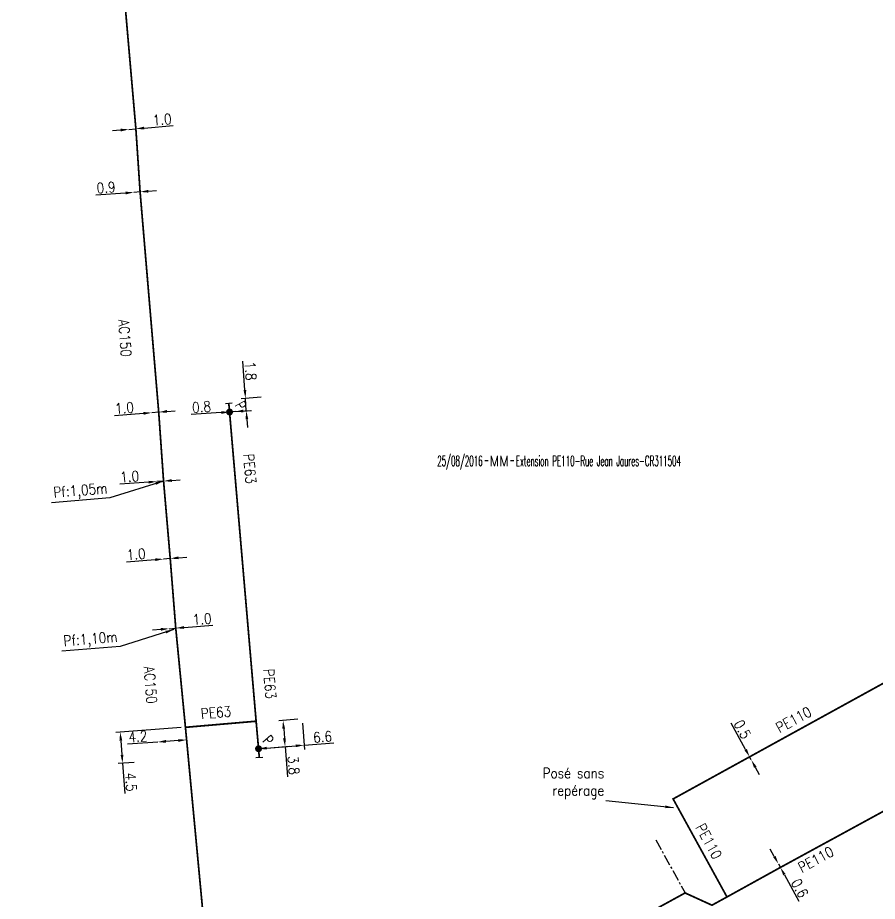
# Model space of a CAD drawing. Header units: millimetres. Extents: x 149996 to 151004, y 126998 to 128018.
# Drawn here: x 150380.6 to 150504.7, y 127674.7 to 127802.3 of the extents above; entities that cross this region are included whole.
import ezdxf
from ezdxf.enums import TextEntityAlignment as Align

# ---------------------------------------------------------------- set-up
doc = ezdxf.new("R2010")
doc.units = ezdxf.units.MM
doc.header["$PDMODE"] = 34
for name, pattern in [('CENTER', [50.8, 31.75, -6.35, 6.35, -6.35]), ('L_25_AP', [2000, 1000, 1000]), ('L_25_PE', [2000, 1000, 1000])]:
    doc.linetypes.add(name, pattern=pattern)
doc.layers.get('0').update_dxf_attribs({"linetype": 'CONTINUOUS'})
doc.layers.get('DEFPOINTS').update_dxf_attribs({"linetype": 'CONTINUOUS'})
for name, color, linetype in [('L_150', 1, 'CONTINUOUS'), ('L_300', 7, 'CONTINUOUS'), ('L_340', 7, 'CONTINUOUS'), ('L_910', 7, 'CONTINUOUS')]:
    doc.layers.add(name, color=color, linetype=linetype)
doc.styles.add('G_ROMANS', font='ROMANS.SHX', dxfattribs={"width": 0.75})
doc.styles.get("Standard").update_dxf_attribs({"font": 'romans.shx', "width": 0.85})
doc.dimstyles.get("Standard").update_dxf_attribs({"dimtxt": 1.5, "dimasz": 1.2, "dimexe": 0.625, "dimexo": 0.625, "dimgap": 0.25, "dimtad": 1, "dimdec": 1, "dimzin": 0, "dimdsep": 46, "dimtxsty": 'Standard', "dimcen": -0.5, "dimadec": 0, "dimazin": 0, "dimtfac": 1, "dimtdec": 1, "dimtmove": 0, "dimatfit": 3, "dimfxl": 0, "dimtolj": 1, "dimtzin": 0, "dimarcsym": 0})

# ---------------------------------------------------------------- blocks, each defined once
blk = doc.blocks.new('*D793')
at = {"layer": 'DEFPOINTS', "color": 0, "linetype": 'Continuous', "transparency": 16777216}
for p in [(150400.79, 127697.7), (150400.79, 127697.7), (150404.97, 127698.01)]:
    blk.add_point(p, dxfattribs=at)
at = {"layer": 'L_150', "color": 0, "linetype": 'Continuous', "lineweight": -2, "transparency": 16777216}
for p, q in [((150400.79, 127697.7), (150396.43, 127697.37)), ((150403.78, 127697.92), (150401.98, 127697.79))]:
    blk.add_line(p, q, dxfattribs=at)
at = {"layer": 'L_150', "color": 0, "linetype": 'Continuous', "transparency": 16777216}
for points in [[(150401.97, 127697.99), (150402, 127697.59), (150400.79, 127697.7)], [(150403.76, 127698.12), (150403.79, 127697.72), (150404.97, 127698.01)]]:
    blk.add_solid(points, dxfattribs=at)
at = {"layer": 'L_150', "color": 0, "linetype": 'Continuous', "transparency": 16777216, "insert": (150397.93, 127698.49), "char_height": 1.5, "attachment_point": 5, "rotation": 4.2364}
blk.add_mtext('\\A1;4.2', dxfattribs=at)
blk = doc.blocks.new('*D794')
at = {"layer": 'DEFPOINTS', "color": 0, "linetype": 'Continuous', "transparency": 16777216}
for p in [(150402.45, 127714.06), (150402.45, 127714.06), (150403.4, 127714.14)]:
    blk.add_point(p, dxfattribs=at)
at = {"layer": 'L_150', "color": 0, "linetype": 'Continuous', "lineweight": -2, "transparency": 16777216}
for p, q in [((150404.6, 127714.23), (150408.77, 127714.58)), ((150401.26, 127713.96), (150400.06, 127713.86)), ((150402.45, 127714.06), (150403.4, 127714.14))]:
    blk.add_line(p, q, dxfattribs=at)
at = {"layer": 'L_150', "color": 0, "linetype": 'Continuous', "transparency": 16777216}
for points in [[(150401.24, 127714.16), (150401.27, 127713.76), (150402.45, 127714.06)], [(150404.58, 127714.43), (150404.61, 127714.03), (150403.4, 127714.14)]]:
    blk.add_solid(points, dxfattribs=at)
at = {"layer": 'L_150', "color": 0, "linetype": 'Continuous', "transparency": 16777216, "insert": (150407.2, 127715.45), "char_height": 1.5, "attachment_point": 5, "rotation": 4.6794}
blk.add_mtext('\\A1;1.0', dxfattribs=at)
blk = doc.blocks.new('*D795')
at = {"layer": 'DEFPOINTS', "color": 0, "linetype": 'Continuous', "transparency": 16777216}
for p in [(150404.8, 127699.82), (150395.72, 127694.63), (150397.99, 127694.8)]:
    blk.add_point(p, dxfattribs=at)
at = {"layer": 'L_150', "color": 0, "linetype": 'Continuous', "lineweight": -2, "transparency": 16777216}
for p, q in [((150404.17, 127699.77), (150394.76, 127699.08)), ((150395.47, 127697.93), (150395.63, 127695.83)), ((150397.37, 127694.76), (150395.09, 127694.59)), ((150395.72, 127694.63), (150396.04, 127690.27))]:
    blk.add_line(p, q, dxfattribs=at)
at = {"layer": 'L_150', "color": 0, "linetype": 'Continuous', "transparency": 16777216}
for points in [[(150395.67, 127697.94), (150395.27, 127697.91), (150395.38, 127699.12)], [(150395.83, 127695.85), (150395.43, 127695.82), (150395.72, 127694.63)]]:
    blk.add_solid(points, dxfattribs=at)
at = {"layer": 'L_150', "color": 0, "linetype": 'Continuous', "transparency": 16777216, "insert": (150396.92, 127691.93), "char_height": 1.5, "attachment_point": 5, "rotation": 274.2364}
blk.add_mtext('\\A1;4.5', dxfattribs=at)
blk = doc.blocks.new('*D796')
at = {"layer": 'DEFPOINTS', "color": 0, "linetype": 'Continuous', "transparency": 16777216}
for p in [(150418.9, 127700.82), (150421.64, 127701.03), (150415.36, 127696.73)]:
    blk.add_point(p, dxfattribs=at)
at = {"layer": 'L_300', "color": 0, "linetype": 'Continuous', "lineweight": -2, "transparency": 16777216}
for p, q in [((150421.02, 127700.98), (150418.28, 127700.77)), ((150418.99, 127699.62), (150419.1, 127698.23)), ((150415.98, 127696.78), (150419.82, 127697.08)), ((150419.19, 127697.03), (150419.53, 127692.67))]:
    blk.add_line(p, q, dxfattribs=at)
at = {"layer": 'L_300', "color": 0, "linetype": 'Continuous', "transparency": 16777216}
for points in [[(150419.19, 127699.64), (150418.79, 127699.61), (150418.9, 127700.82)], [(150419.3, 127698.24), (150418.9, 127698.21), (150419.19, 127697.03)]]:
    blk.add_solid(points, dxfattribs=at)
at = {"layer": 'L_300', "color": 0, "linetype": 'Continuous', "transparency": 16777216, "insert": (150420.41, 127694.33), "char_height": 1.5, "attachment_point": 5, "rotation": 274.4615}
blk.add_mtext('\\A1;3.8', dxfattribs=at)
blk = doc.blocks.new('*D797')
at = {"layer": 'DEFPOINTS', "color": 0, "linetype": 'Continuous', "transparency": 16777216}
for p in [(150421.64, 127701.03), (150415.36, 127696.73), (150421.94, 127697.24)]:
    blk.add_point(p, dxfattribs=at)
at = {"layer": 'L_300', "color": 0, "linetype": 'Continuous', "lineweight": -2, "transparency": 16777216}
for p, q in [((150421.69, 127700.41), (150421.98, 127696.62)), ((150421.94, 127697.24), (150426.23, 127697.58)), ((150416.55, 127696.82), (150420.74, 127697.15))]:
    blk.add_line(p, q, dxfattribs=at)
at = {"layer": 'L_300', "color": 0, "linetype": 'Continuous', "transparency": 16777216}
for points in [[(150416.54, 127697.02), (150416.57, 127696.62), (150415.36, 127696.73)], [(150420.72, 127697.35), (150420.75, 127696.95), (150421.94, 127697.24)]]:
    blk.add_solid(points, dxfattribs=at)
at = {"layer": 'L_300', "color": 0, "linetype": 'Continuous', "transparency": 16777216, "insert": (150424.6, 127698.45), "char_height": 1.5, "attachment_point": 5, "rotation": 4.4615}
blk.add_mtext('\\A1;6.6', dxfattribs=at)
blk = doc.blocks.new('*D798')
at = {"layer": 'DEFPOINTS', "color": 0, "linetype": 'Continuous', "transparency": 16777216}
for p in [(150416.35, 127747.51), (150413.47, 127747.31), (150411.17, 127745.34)]:
    blk.add_point(p, dxfattribs=at)
at = {"layer": 'L_300', "color": 0, "linetype": 'Continuous', "lineweight": -2, "transparency": 16777216}
for p, q in [((150413.39, 127748.5), (150413.1, 127752.68)), ((150415.73, 127747.46), (150412.84, 127747.26)), ((150413.59, 127745.51), (150413.47, 127747.31)), ((150411.79, 127745.39), (150414.22, 127745.55)), ((150413.68, 127744.31), (150413.76, 127743.12))]:
    blk.add_line(p, q, dxfattribs=at)
at = {"layer": 'L_300', "color": 0, "linetype": 'Continuous', "transparency": 16777216}
for points in [[(150413.59, 127748.52), (150413.19, 127748.49), (150413.47, 127747.31)], [(150413.87, 127744.33), (150413.48, 127744.3), (150413.59, 127745.51)]]:
    blk.add_solid(points, dxfattribs=at)
at = {"layer": 'L_300', "color": 0, "linetype": 'Continuous', "transparency": 16777216, "insert": (150414.2, 127751.26), "char_height": 1.5, "attachment_point": 5, "rotation": 273.9525}
blk.add_mtext('\\A1;1.8', dxfattribs=at)
blk = doc.blocks.new('*D799')
at = {"layer": 'DEFPOINTS', "color": 0, "linetype": 'Continuous', "transparency": 16777216}
for p in [(150411.17, 127745.34), (150411.96, 127745.4), (150411.96, 127745.4)]:
    blk.add_point(p, dxfattribs=at)
at = {"layer": 'L_300', "color": 0, "linetype": 'Continuous', "lineweight": -2, "transparency": 16777216}
for p, q in [((150409.97, 127745.26), (150405.61, 127744.96)), ((150411.96, 127745.4), (150411.17, 127745.34)), ((150413.16, 127745.48), (150414.36, 127745.56))]:
    blk.add_line(p, q, dxfattribs=at)
at = {"layer": 'L_300', "color": 0, "linetype": 'Continuous', "transparency": 16777216}
for points in [[(150409.96, 127745.46), (150409.98, 127745.06), (150411.17, 127745.34)], [(150413.15, 127745.68), (150413.18, 127745.28), (150411.96, 127745.4)]]:
    blk.add_solid(points, dxfattribs=at)
at = {"layer": 'L_300', "color": 0, "linetype": 'Continuous', "transparency": 16777216, "insert": (150407.12, 127746.07), "char_height": 1.5, "attachment_point": 5, "rotation": 3.9525}
blk.add_mtext('\\A1;0.8', dxfattribs=at)
blk = doc.blocks.new('L_300_12')
at = {"color": 0, "linetype": 'Continuous', "const_width": 0.497, "flags": 128}
blk.add_lwpolyline([(-0.25, 0, 1), (0.25, 0, 1)], format="xyb", close=True, dxfattribs=at)
at = {"color": 0, "linetype": 'Continuous', "style": 'G_ROMANS', "width": 0.75}
blk.add_text('P', height=1.5, dxfattribs=at).set_placement((0, 1.85), align=Align.MIDDLE)
at = {"color": 0, "linetype": 'Continuous', "style": 'G_ROMANS', "width": 0.75, "flags": 3}
for tag, p in [('DEF_LEG', (0, -5)), ('DEF_COUP', (0, -7.5)), ('DEF_TYPE', (0, -10))]:
    blk.add_attdef(tag, text='', height=1.2, dxfattribs=at).set_placement(p, align=Align.MIDDLE)
blk = doc.blocks.new('L_340_07')
at = {"color": 0, "linetype": 'Continuous', "const_width": 0.25, "flags": 128}
blk.add_lwpolyline([(0, 0), (1.25, 0)], dxfattribs=at)
at = {"color": 0, "linetype": 'Continuous', "flags": 128}
blk.add_lwpolyline([(1.25, -0.5), (1.25, 0.5)], dxfattribs=at)
at = {"color": 0, "linetype": 'Continuous', "style": 'G_ROMANS', "width": 0.75, "flags": 3}
for tag, p in [('DEF_LEG', (0.72, -3.47)), ('DEF_COUP', (0.72, -5.97)), ('DEF_TYPE', (0.72, -8.47))]:
    blk.add_attdef(tag, text='', height=1.2, dxfattribs=at).set_placement(p, align=Align.MIDDLE)
blk = doc.blocks.new('*D800')
at = {"layer": 'DEFPOINTS', "color": 0, "linetype": 'Continuous', "transparency": 16777216}
for p in [(150401.65, 127724.11), (150401.65, 127724.11), (150402.6, 127724.19)]:
    blk.add_point(p, dxfattribs=at)
at = {"layer": 'L_150', "color": 0, "linetype": 'Continuous', "lineweight": -2, "transparency": 16777216}
for p, q in [((150403.79, 127724.29), (150404.99, 127724.38)), ((150400.45, 127724.02), (150396.27, 127723.68)), ((150402.6, 127724.19), (150401.65, 127724.11))]:
    blk.add_line(p, q, dxfattribs=at)
at = {"layer": 'L_150', "color": 0, "linetype": 'Continuous', "transparency": 16777216}
for points in [[(150403.78, 127724.49), (150403.81, 127724.09), (150402.6, 127724.19)], [(150400.44, 127724.22), (150400.47, 127723.82), (150401.65, 127724.11)]]:
    blk.add_solid(points, dxfattribs=at)
at = {"layer": 'L_150', "color": 0, "linetype": 'Continuous', "transparency": 16777216, "insert": (150397.68, 127724.8), "char_height": 1.5, "attachment_point": 5, "rotation": 4.5809}
blk.add_mtext('\\A1;1.0', dxfattribs=at)
blk = doc.blocks.new('*D801')
at = {"layer": 'DEFPOINTS', "color": 0, "linetype": 'Continuous', "transparency": 16777216}
for p in [(150400.69, 127735.3), (150400.69, 127735.3), (150401.64, 127735.37)]:
    blk.add_point(p, dxfattribs=at)
at = {"layer": 'L_150', "color": 0, "linetype": 'Continuous', "lineweight": -2, "transparency": 16777216}
for p, q in [((150399.5, 127735.21), (150395.32, 127734.91)), ((150401.64, 127735.37), (150400.69, 127735.3)), ((150402.84, 127735.45), (150404.04, 127735.54))]:
    blk.add_line(p, q, dxfattribs=at)
at = {"layer": 'L_150', "color": 0, "linetype": 'Continuous', "transparency": 16777216}
for points in [[(150399.48, 127735.41), (150399.51, 127735.01), (150400.69, 127735.3)], [(150402.82, 127735.65), (150402.85, 127735.25), (150401.64, 127735.37)]]:
    blk.add_solid(points, dxfattribs=at)
at = {"layer": 'L_150', "color": 0, "linetype": 'Continuous', "transparency": 16777216, "insert": (150396.74, 127736.02), "char_height": 1.5, "attachment_point": 5, "rotation": 4.0837}
blk.add_mtext('\\A1;1.0', dxfattribs=at)
blk = doc.blocks.new('*D802')
at = {"layer": 'DEFPOINTS', "color": 0, "linetype": 'Continuous', "transparency": 16777216}
for p in [(150399.94, 127745.24), (150399.94, 127745.24), (150400.94, 127745.32)]:
    blk.add_point(p, dxfattribs=at)
at = {"layer": 'L_150', "color": 0, "linetype": 'Continuous', "lineweight": -2, "transparency": 16777216}
for p, q in [((150398.74, 127745.14), (150394.57, 127744.8)), ((150400.94, 127745.32), (150399.94, 127745.24)), ((150402.13, 127745.42), (150403.33, 127745.52))]:
    blk.add_line(p, q, dxfattribs=at)
at = {"layer": 'L_150', "color": 0, "linetype": 'Continuous', "transparency": 16777216}
for points in [[(150398.73, 127745.34), (150398.76, 127744.94), (150399.94, 127745.24)], [(150402.12, 127745.62), (150402.15, 127745.22), (150400.94, 127745.32)]]:
    blk.add_solid(points, dxfattribs=at)
at = {"layer": 'L_150', "color": 0, "linetype": 'Continuous', "transparency": 16777216, "insert": (150395.98, 127745.92), "char_height": 1.5, "attachment_point": 5, "rotation": 4.6895}
blk.add_mtext('\\A1;1.0', dxfattribs=at)
blk = doc.blocks.new('*D803')
at = {"layer": 'DEFPOINTS', "color": 0, "linetype": 'Continuous', "transparency": 16777216}
for p in [(150397.35, 127777.05), (150397.35, 127777.05), (150398.25, 127777.12)]:
    blk.add_point(p, dxfattribs=at)
at = {"layer": 'L_150', "color": 0, "linetype": 'Continuous', "lineweight": -2, "transparency": 16777216}
for p, q in [((150396.15, 127776.95), (150391.85, 127776.62)), ((150398.25, 127777.12), (150397.35, 127777.05)), ((150399.44, 127777.21), (150400.64, 127777.3))]:
    blk.add_line(p, q, dxfattribs=at)
at = {"layer": 'L_150', "color": 0, "linetype": 'Continuous', "transparency": 16777216}
for points in [[(150396.14, 127777.15), (150396.17, 127776.75), (150397.35, 127777.05)], [(150399.43, 127777.41), (150399.46, 127777.01), (150398.25, 127777.12)]]:
    blk.add_solid(points, dxfattribs=at)
at = {"layer": 'L_150', "color": 0, "linetype": 'Continuous', "transparency": 16777216, "insert": (150393.33, 127777.74), "char_height": 1.5, "attachment_point": 5, "rotation": 4.4153}
blk.add_mtext('\\A1;0.9', dxfattribs=at)
blk = doc.blocks.new('*D804')
at = {"layer": 'DEFPOINTS', "color": 0, "linetype": 'Continuous', "transparency": 16777216}
for p in [(150396.64, 127786.14), (150396.64, 127786.14), (150397.64, 127786.23)]:
    blk.add_point(p, dxfattribs=at)
at = {"layer": 'L_150', "color": 0, "linetype": 'Continuous', "lineweight": -2, "transparency": 16777216}
for p, q in [((150395.44, 127786.04), (150394.25, 127785.94)), ((150396.64, 127786.14), (150397.64, 127786.23)), ((150398.83, 127786.33), (150403.01, 127786.68))]:
    blk.add_line(p, q, dxfattribs=at)
at = {"layer": 'L_150', "color": 0, "linetype": 'Continuous', "transparency": 16777216}
for points in [[(150395.43, 127786.24), (150395.46, 127785.84), (150396.64, 127786.14)], [(150398.81, 127786.53), (150398.85, 127786.13), (150397.64, 127786.23)]]:
    blk.add_solid(points, dxfattribs=at)
at = {"layer": 'L_150', "color": 0, "linetype": 'Continuous', "transparency": 16777216, "insert": (150401.43, 127787.55), "char_height": 1.5, "attachment_point": 5, "rotation": 4.8491}
blk.add_mtext('\\A1;1.0', dxfattribs=at)
blk = doc.blocks.new('*D1077')
at = {"layer": 'DEFPOINTS', "color": 0, "linetype": 'Continuous', "transparency": 16777216}
for p in [(150490.44, 127680.12), (150490.44, 127680.12), (150490.73, 127679.59)]:
    blk.add_point(p, dxfattribs=at)
at = {"layer": 'L_150', "color": 0, "linetype": 'Continuous', "lineweight": -2, "transparency": 16777216}
for p, q in [((150489.86, 127681.17), (150489.28, 127682.22)), ((150490.44, 127680.12), (150490.73, 127679.59)), ((150491.31, 127678.54), (150493.42, 127674.72))]:
    blk.add_line(p, q, dxfattribs=at)
at = {"layer": 'L_150', "color": 0, "linetype": 'Continuous', "transparency": 16777216}
for points in [[(150490.04, 127681.27), (150489.69, 127681.07), (150490.44, 127680.12)], [(150491.49, 127678.64), (150491.14, 127678.45), (150490.73, 127679.59)]]:
    blk.add_solid(points, dxfattribs=at)
at = {"layer": 'L_150', "color": 0, "linetype": 'Continuous', "transparency": 16777216, "insert": (150493.53, 127676.59), "char_height": 1.5, "attachment_point": 5, "rotation": 298.8994}
blk.add_mtext('\\A1;0.6', dxfattribs=at)
blk = doc.blocks.new('*D1086')
at = {"layer": 'DEFPOINTS', "color": 0, "linetype": 'Continuous', "transparency": 16777216}
for p in [(150486.29, 127695.56), (150486.53, 127695.12), (150486.53, 127695.12)]:
    blk.add_point(p, dxfattribs=at)
at = {"layer": 'L_150', "color": 0, "linetype": 'Continuous', "lineweight": -2, "transparency": 16777216}
for p, q in [((150485.71, 127696.61), (150483.61, 127700.44)), ((150486.53, 127695.12), (150486.29, 127695.56)), ((150487.11, 127694.07), (150487.69, 127693.02))]:
    blk.add_line(p, q, dxfattribs=at)
at = {"layer": 'L_150', "color": 0, "linetype": 'Continuous', "transparency": 16777216}
for points in [[(150485.89, 127696.71), (150485.54, 127696.51), (150486.29, 127695.56)], [(150487.29, 127694.16), (150486.93, 127693.97), (150486.53, 127695.12)]]:
    blk.add_solid(points, dxfattribs=at)
at = {"layer": 'L_150', "color": 0, "linetype": 'Continuous', "transparency": 16777216, "insert": (150485.25, 127699.53), "char_height": 1.5, "attachment_point": 5, "rotation": 298.8034}
blk.add_mtext('\\A1;0.5', dxfattribs=at)
blk = doc.blocks.new('GIS_MODF')
at = {"color": 0, "linetype": 'Continuous', "flags": 128}
for points in [[(-2.18, -0.01), (-1.68, -0.01)], [(1.52, -0.01), (2.02, -0.01)]]:
    blk.add_lwpolyline(points, dxfattribs=at)
at = {"color": 0, "linetype": 'Continuous', "width": 0.5}
blk.add_attdef('DATE', text='', height=1.5, dxfattribs=at).set_placement((-2.5, -0.8), align=Align.RIGHT)
at = {"color": 0, "linetype": 'Continuous', "width": 1.771291}
blk.add_attdef('USER', text='', height=1.5, dxfattribs=at).set_placement((-1.51, -0.8), (1.28, -0.8), align=Align.FIT)
at = {"color": 0, "linetype": 'Continuous', "width": 0.5}
blk.add_attdef('DESC', (2.29, -0.8), '', height=1.5, dxfattribs=at)

msp = doc.modelspace()

# ---------------------------------------------------------------- linework, layer by layer
at = {"layer": 'L_150', "linetype": 'L_25_AP', "const_width": 0.25, "flags": 128}
msp.add_lwpolyline([(150430.08, 127318.89), (150432.1, 127319.98), (150439.26, 127323.86), (150443.74, 127326.25), (150454.12, 127332.06), (150463.94, 127337.8), (150470.61, 127341.74), (150475.73, 127344.9), (150481.13, 127348.15), (150482.13, 127348.18), (150482.52, 127349.02), (150486.78, 127351.93), (150493.82, 127356.52), (150501.66, 127362.35), (150501.69, 127364.18), (150501.64, 127369.69), (150500.3, 127371.95), (150496.25, 127379.14), (150487.11, 127396.42), (150473.27, 127422.67), (150472.33, 127424.39), (150460.85, 127445.05), (150451.37, 127462.61), (150448.91, 127467.18), (150441.38, 127481.85, -0.009984), (150430.78, 127508.98, -0.01616), (150424.04, 127529.67, -0.011762), (150418.09, 127555), (150415.16, 127575.33), (150413.46, 127589.75), (150412.9, 127596.7), (150412.23, 127607.71), (150410.85, 127624.92), (150410.51, 127631.21), (150410.41, 127632.2), (150410.35, 127633.18), (150409.2, 127648.37), (150407.43, 127671.93), (150404.97, 127698.01), (150404.8, 127699.82), (150403.4, 127714.14), (150402.6, 127724.19), (150401.64, 127735.37), (150400.94, 127745.32), (150398.25, 127777.12), (150397.64, 127786.23), (150395.69, 127808.62), (150393.01, 127849.05), (150391.97, 127860.05), (150392.17, 127860.77), (150391.99, 127863.77), (150385.89, 127934.53), (150380.69, 128000)], format="xyb", dxfattribs=at)
at = {"layer": 'L_150', "linetype": 'Continuous', "const_width": 0.25, "flags": 128}
msp.add_lwpolyline([(150633.1, 127705.18), (150632.95, 127705.81), (150626.27, 127732.68, 0.103934), (150619.18, 127748.51, 0.389031), (150613.81, 127750.12), (150604.05, 127744.51), (150597.29, 127756.8), (150587.58, 127751.43), (150578.72, 127746.27), (150572.05, 127742.76), (150553.93, 127732.98), (150550.53, 127730.93), (150538.82, 127724.49), (150524.94, 127716.6), (150520.85, 127714.45), (150513.01, 127710.25), (150486.29, 127695.56), (150475.24, 127689.48), (150475.24, 127689.48), (150483.02, 127675.33)], format="xyb", dxfattribs=at)
at = {"layer": 'L_150', "linetype": 'L_25_PE', "const_width": 0.25, "flags": 128}
for points in [[(150411.17, 127745.34), (150415.01, 127700.7), (150415.36, 127696.73)], [(150404.8, 127699.82), (150415.01, 127700.7)]]:
    msp.add_lwpolyline(points, dxfattribs=at)
at = {"layer": 'L_150', "linetype": 'L_25_PE', "flags": 128}
msp.add_lwpolyline([(150423.43, 127589.64, 0.25, 0.25, 0), (150422.72, 127599.5, 0.25, 0.25, 0), (150422.15, 127605.63, 0.25, 0.25, 0), (150421.12, 127619.69, 0.25, 0.25, 0), (150420.19, 127632.34, 0.25, 0.25, 0), (150420.19, 127632.34, 0.25, 0.25, 0), (150420.22, 127635.92, 0.25, 0.25, -0.146953), (150422.86, 127644.88, 0.25, 0.25, -0.106645), (150426.6, 127648.16, 0.25, 0.25, 0), (150438.52, 127654.84, 0.25, 0.25, 0), (150454.91, 127663.82, 0.25, 0.25, 0), (150476.97, 127675.91, 0.25, 0.25, 0), (150480.85, 127674.14, 0.25, 0.25, 0), (150483.02, 127675.33, 0.25, 0.25, 0), (150490.73, 127679.59, 0.25, 0.25, 0), (150510.65, 127690.44, 0.25, 0.25, 0), (150511.69, 127689.57, 0.25, 0.25, 0), (150512.49, 127690, 0.25, 0.25, 0), (150513.48, 127690.53, 0.25, 0.25, 0), (150513.29, 127691.88, 0.25, 0.25, 0), (150517.97, 127694.46, 0.25, 0.25, 0), (150538.96, 127705.83, 0.25, 0.25, 0), (150545.52, 127709.4, 0.25, 0.25, 0), (150546.37, 127708.77, 0.25, 0.25, 0), (150547.46, 127709.37, 0.25, 0.25, 0), (150548.68, 127710.03, 0.25, 0.25, 0), (150548.61, 127711.08, 0.25, 0.25, 0), (150553.85, 127713.93, 0.25, 0.25, 0), (150554.63, 127716.5, 0.25, 0.25, 0), (150555.36, 127718.98, 0.25, 0.25, 0), (150556.62, 127719.77, 0.25, 0.25, -0.205739), (150568.56, 127721.02, 0.25, 0.25, -0.120064), (150574.73, 127717.31, 0.25, 0.25, -0.16577), (150577.51, 127707.33, 0.25, 0.25, 0), (150576.18, 127689.17, 0.25, 0.25, 0), (150576.18, 127689.17, 0, 0, 0)], format="xyseb", dxfattribs=at)
at = {"layer": 'L_150', "color": 7, "linetype": 'CENTER', "ltscale": 0.05, "flags": 128}
msp.add_lwpolyline([(150472.73, 127683.59), (150476.97, 127675.91)], dxfattribs=at)

# ---------------------------------------------------------------- block references
at = {"layer": 'L_300'}
for p, rotation in [((150411.17, 127745.34), 300.1669439839152), ((150415.36, 127696.73), 311.0336331118893)]:
    msp.add_blockref('L_300_12', p, dxfattribs=dict(at, rotation=rotation))
at = {"layer": 'L_340'}
for p, rotation in [((150411.17, 127745.34), 94.92558496527035), ((150415.36, 127696.73), 274.9255849719874)]:
    msp.add_blockref('L_340_07', p, dxfattribs=dict(at, rotation=rotation))
at = {"layer": 'L_910', "linetype": 'Continuous'}
ref = msp.add_blockref('GIS_MODF', (150450.23, 127738.33), dxfattribs=at)
ref.add_attrib('DATE', '25/08/2016', dxfattribs={"layer": '0', "color": 0, "linetype": 'Continuous', "height": 1.5, "width": 0.5}).set_placement((150447.73, 127737.53), align=Align.RIGHT)
ref.add_attrib('USER', 'MM', dxfattribs={"layer": '0', "color": 0, "linetype": 'Continuous', "height": 1.5, "width": 0.885646}).set_placement((150448.73, 127737.53), (150451.51, 127737.53), align=Align.FIT)
ref.add_attrib('DESC', 'Extension PE110-Rue Jean Jaures-CR311504', (150452.52, 127737.53), dxfattribs={"layer": '0', "color": 0, "linetype": 'Continuous', "height": 1.5, "width": 0.5})

# ---------------------------------------------------------------- texts
at = {"layer": 'L_150', "linetype": 'Continuous', "width": 0.85}
for s, rotation, p in [('AC150', 274.2364, (150395.12, 127758.65)), ('PE63', 274.2364, (150413.19, 127739.28)), ('AC150', 274.2364, (150398.8, 127708.58)), ('PE63', 274.2364, (150416.08, 127708.23)), ('PE63', 4.9256, (150407.1, 127701.02)), ('PE110', 28.5247, (150490.6, 127698.96)), ('PE110', 298.8034, (150478.43, 127685.39)), ('PE110', 28.5247, (150493.81, 127678.78))]:
    msp.add_text(s, height=1.5, rotation=rotation, dxfattribs=at).set_placement(p)
at = {"layer": 'L_150', "linetype": 'Continuous', "char_height": 1.5, "attachment_point": 9, "rotation": 4.6794}
for s, insert in [('Pf:1,05m', (150393.62, 127733.16)), ('Pf:1,10m', (150395.08, 127711.72))]:
    msp.add_mtext(s, dxfattribs=dict(at, insert=insert))
at = {"layer": 'L_150', "linetype": 'Continuous', "insert": (150465.29, 127689.46), "char_height": 1.5, "attachment_point": 9}
msp.add_mtext('Posé sans\\Prepérage', dxfattribs=at)

# ---------------------------------------------------------------- dimensions: what is measured, and where the dimension line sits
at = {"layer": 'L_150', "linetype": 'Continuous'}
for base, p1, p2, angle, picture, middle in [((150396.64, 127786.14), (150397.64, 127786.23), (150396.64, 127786.14), 4.8491, '*D804', (150401.52, 127786.56)), ((150397.35, 127777.05), (150398.25, 127777.12), (150397.35, 127777.05), 4.4153, '*D803', (150393.41, 127776.74)), ((150399.94, 127745.24), (150400.94, 127745.32), (150399.94, 127745.24), 4.6895, '*D802', (150396.06, 127744.92)), ((150400.69, 127735.3), (150401.64, 127735.37), (150400.69, 127735.3), 4.0837, '*D801', (150396.81, 127735.02)), ((150401.6508, 127724.11493), (150402.59776, 127724.1908), (150401.6508, 127724.11493), 4.58088, '*D800', (150397.76068, 127723.80324)), ((150402.45, 127714.06), (150403.4, 127714.14), (150402.45, 127714.06), 4.6794, '*D794', (150407.28, 127714.45)), ((150486.53, 127695.12), (150486.29, 127695.56), (150486.53, 127695.12), 118.8034, '*D1086', (150484.37, 127699.05)), ((150395.72, 127694.63), (150404.8, 127699.82), (150397.99, 127694.8), 94.2364, '*D795', (150395.92, 127691.86)), ((150400.79, 127697.7), (150404.97, 127698.01), (150400.79, 127697.7), 4.2364, '*D793', (150398.01, 127697.49)), ((150490.44, 127680.12), (150490.73, 127679.59), (150490.44, 127680.12), 298.8994, '*D1077', (150492.66, 127676.1))]:
    dim = msp.add_linear_dim(base=base, p1=p1, p2=p2, angle=angle, dimstyle='Standard', dxfattribs=at)
    dim.commit()
    dim.dimension.update_dxf_attribs({"geometry": picture, "text_midpoint": middle, "dimtype": 160})
at = {"layer": 'L_300', "linetype": 'Continuous'}
for base, p1, p2, angle, picture, middle in [((150413.47, 127747.31), (150411.17, 127745.34), (150416.35, 127747.51), 273.9525, '*D798', (150413.2, 127751.19)), ((150411.96, 127745.4), (150411.17, 127745.34), (150411.96, 127745.4), 183.9525, '*D799', (150407.19, 127745.07)), ((150418.9, 127700.82), (150415.36, 127696.73), (150421.64, 127701.03), 274.4615, '*D796', (150419.41, 127694.25)), ((150421.94, 127697.24), (150415.36, 127696.73), (150421.64, 127701.03), 184.4615, '*D797', (150424.68, 127697.46))]:
    dim = msp.add_linear_dim(base=base, p1=p1, p2=p2, angle=angle, dimstyle='Standard', dxfattribs=at)
    dim.commit()
    dim.dimension.update_dxf_attribs({"geometry": picture, "text_midpoint": middle, "dimtype": 160})

# ---------------------------------------------------------------- leaders
at = {"layer": 'L_150', "linetype": 'Continuous', "annotation_type": 0, "has_hookline": 1, "hookline_direction": 1, "text_width": 8.2, "horizontal_direction": (0.996667, 0.08158, 0)}
for points in [[(150401.64, 127735.37), (150393.89, 127732.93)], [(150403.11, 127713.92), (150395.35, 127711.49)]]:
    msp.add_leader(points, dimstyle='Standard', dxfattribs=at)
at = {"layer": 'L_150', "linetype": 'Continuous'}
msp.add_leader([(150475.31, 127688.22), (150465.54, 127689.21)], dimstyle='Standard', dxfattribs=at)

doc.saveas('drawing.dxf')
